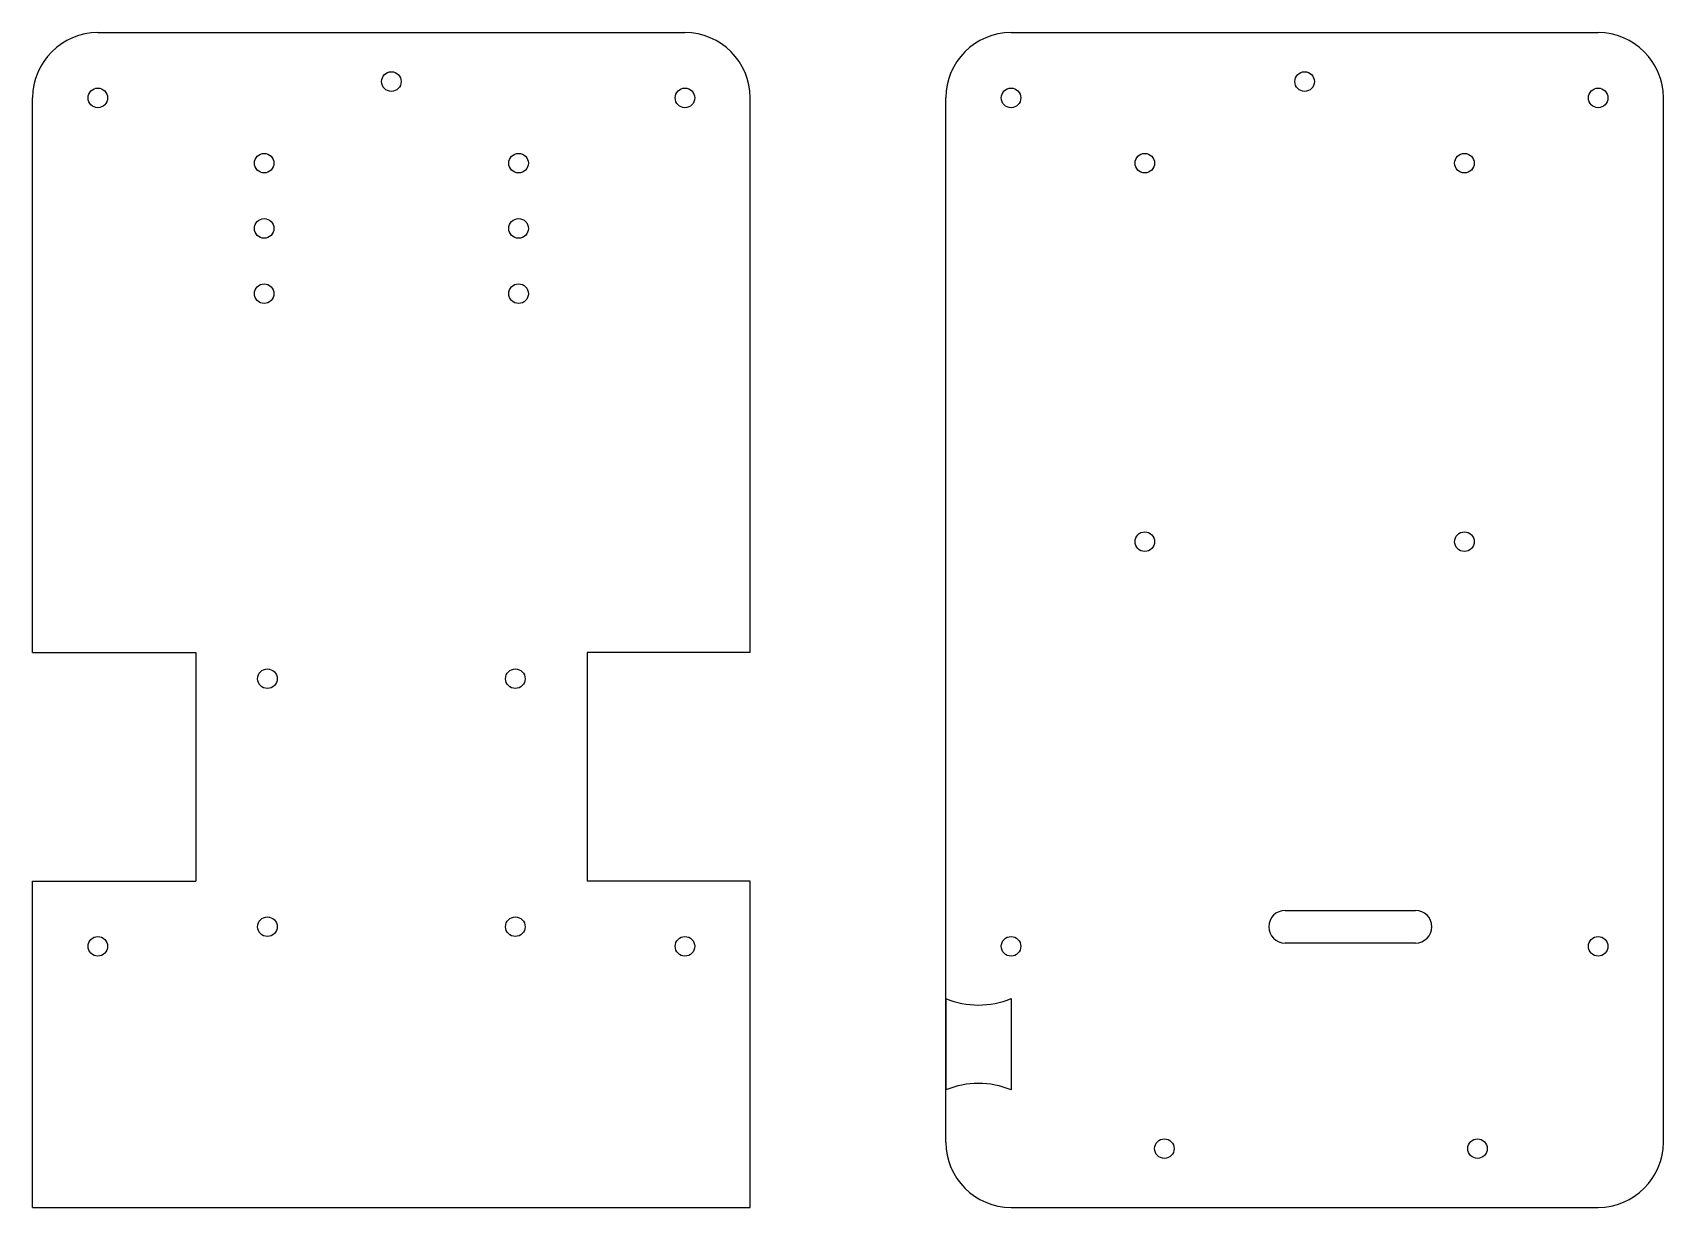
# Model space of a CAD drawing. Header units: millimetres. Extents: x 0 to 250, y 0 to 180.
import ezdxf

# ---------------------------------------------------------------- set-up
doc = ezdxf.new("R2010")
doc.units = ezdxf.units.MM

msp = doc.modelspace()

# ---------------------------------------------------------------- linework, layer by layer
at = {"color": 7, "linetype": 'Continuous'}
for p, q in [((10, 180), (100, 180)), ((150, 180), (240, 180)), ((0, 85), (0, 170)), ((110, 85), (110, 170)), ((140, 10), (140, 170)), ((250, 10), (250, 170)), ((0, 85), (25, 85)), ((25, 85), (25, 50)), ((85, 85), (85, 50)), ((110, 85), (85, 85)), ((0, 0), (0, 50)), ((0, 50), (25, 50)), ((110, 50), (85, 50)), ((110, 0), (110, 50)), ((192, 45.5), (212, 45.5)), ((212, 40.5), (192, 40.5)), ((140, 18), (140, 32)), ((140, 32), (140, 18)), ((150, 32), (150, 18)), ((0, 0), (110, 0)), ((150, 0), (240, 0)), ((150, 0), (240, 0))]:
    msp.add_line(p, q, dxfattribs=at)
for centre in [(55, 172.5), (195, 172.5), (10, 170), (100, 170), (150, 170), (240, 170), (35.5, 160), (74.5, 160), (170.5, 160), (219.5, 160), (35.5, 150), (74.5, 150), (35.5, 140), (74.5, 140), (170.5, 102), (219.5, 102), (36, 81), (74, 81), (36, 43), (74, 43), (10, 40), (100, 40), (150, 40), (240, 40), (173.5, 9), (221.5, 9)]:
    msp.add_circle(centre, 1.5, dxfattribs=at)
for centre, radius, start, end in [((10, 170), 10, 90, 180), ((100, 170), 10, 0, 90), ((150, 170), 10, 90, 180), ((240, 170), 10, 0, 90), ((192, 43), 2.5, 90, 270), ((212, 43), 2.5, 270, 90), ((145, 44), 13, 247.3801, 292.6199), ((145, 6), 13, 67.3801, 112.6199), ((150, 10), 10, 180, 270), ((240, 10), 10, 270, 0)]:
    msp.add_arc(centre, radius, start, end, dxfattribs=at)

doc.saveas('drawing.dxf')
